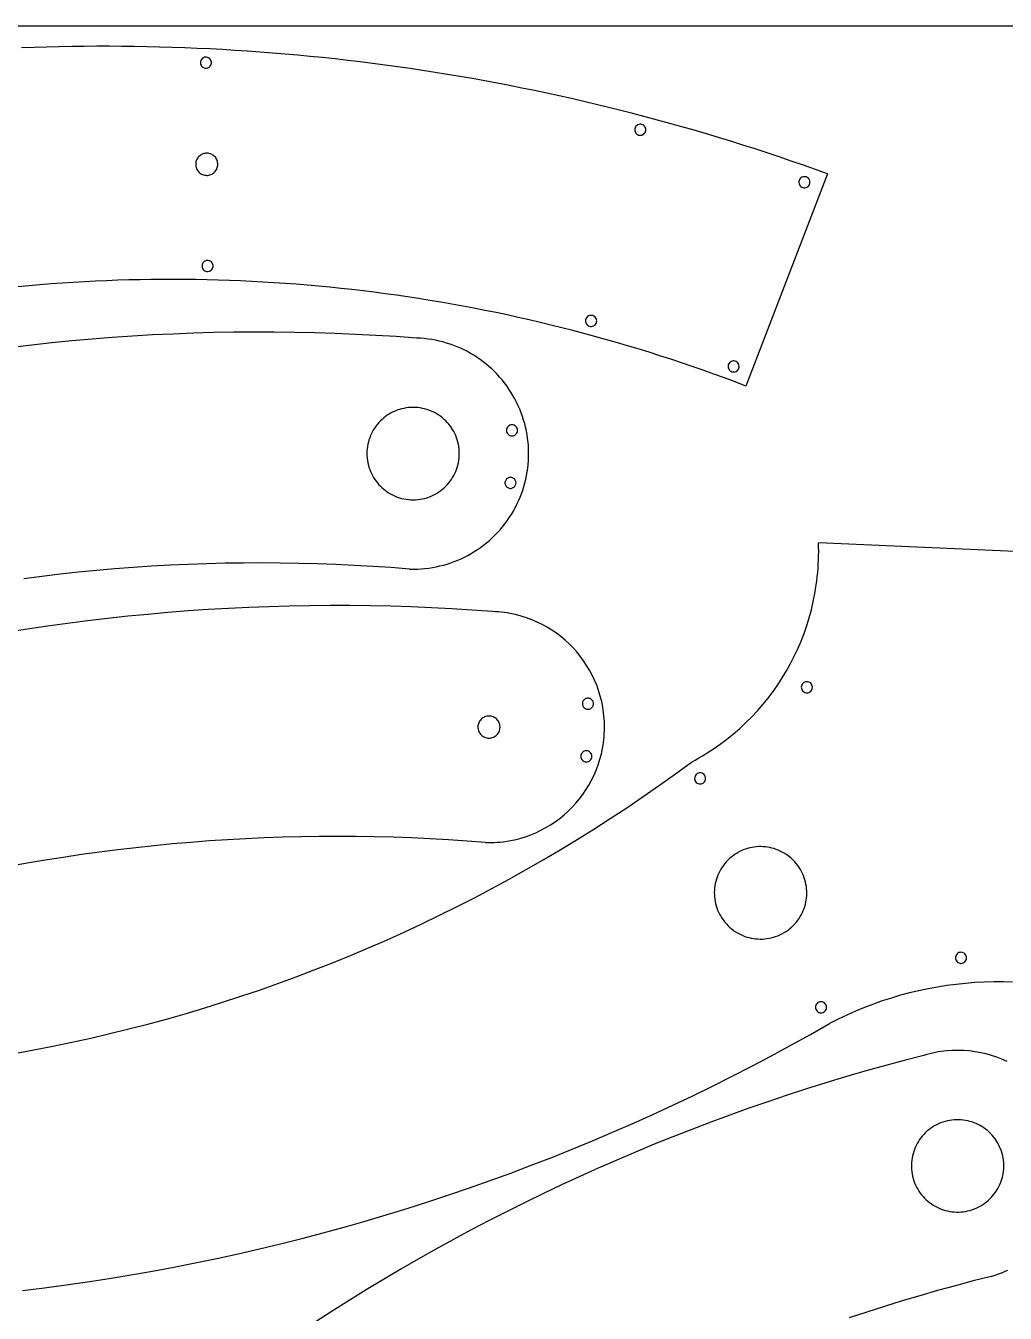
# Model space of a CAD drawing. Extents: x 1 to 9121, y 1 to 4561.
# Drawn here: x 5111 to 7114, y 1928 to 4561 of the extents above; entities that cross this region are included whole.
import ezdxf

# ---------------------------------------------------------------- set-up
doc = ezdxf.new("R2010")
doc.units = 0

msp = doc.modelspace()

# ---------------------------------------------------------------- linework, layer by layer
at = {"layer": 'ShapeString', "color": 7}
for points in [[(0.5001, 4560.5032), (9120.5001, 4560.5032), (9120.5001, 0.5032), (0.5001, 0.5032), (0.5001, 4560.5032)], [(6749.9774, 4257.673), (6725.394225, 4266.530744), (6700.772678, 4275.235058), (6676.113445, 4283.785962), (6651.417216, 4292.18348), (6626.684677, 4300.427635), (6601.916519, 4308.518448), (6577.113428, 4316.455943), (6552.276092, 4324.240142), (6527.405201, 4331.871067), (6502.501441, 4339.348741), (6477.565502, 4346.673187), (6452.598071, 4353.844427), (6427.599836, 4360.862484), (6402.571486, 4367.72738), (6377.513709, 4374.439138), (6352.427193, 4380.99778), (6327.312625, 4387.403329), (6302.170695, 4393.655807), (6277.00209, 4399.755237), (6251.807499, 4405.701642), (6226.587609, 4411.495043), (6201.343108, 4417.135465), (6176.074686, 4422.622928), (6150.783029, 4427.957456), (6125.468827, 4433.139071), (6100.132767, 4438.167796), (6074.775537, 4443.043653), (6049.397826, 4447.766665), (6024.000322, 4452.336855), (5998.583712, 4456.754244), (5973.148685, 4461.018856), (5947.69593, 4465.130713), (5922.226133, 4469.089837), (5896.739984, 4472.896251), (5871.238171, 4476.549978), (5845.721381, 4480.05104), (5820.190303, 4483.39946), (5794.645625, 4486.59526), (5769.088035, 4489.638463), (5743.518222, 4492.529092), (5717.936872, 4495.267168), (5692.344675, 4497.852714), (5666.742319, 4500.285754), (5641.130492, 4502.566309), (5615.509881, 4504.694402), (5589.881176, 4506.670055), (5564.245064, 4508.493292), (5538.602233, 4510.164134), (5512.953371, 4511.682605), (5487.299168, 4513.048726), (5461.64031, 4514.262521), (5435.977485, 4515.324012), (5410.311383, 4516.233221), (5384.642691, 4516.99017), (5358.972098, 4517.594884), (5333.300291, 4518.047383), (5307.627958, 4518.347691), (5281.955789, 4518.49583), (5256.28447, 4518.491823), (5230.61469, 4518.335692), (5204.947137, 4518.027459), (5179.2825, 4517.567148), (5153.621466, 4516.954781), (5127.964724, 4516.19038), (5102.312961, 4515.273968)], [(5484.56104, 4475.0313), (5486.481151, 4476.287352), (5488.064602, 4477.852592), (5489.291947, 4479.665727), (5490.143742, 4481.665467), (5490.600541, 4483.790519), (5490.6429, 4485.979592), (5490.251374, 4488.171395), (5489.406519, 4490.304635), (5488.153258, 4492.22657), (5486.590321, 4493.812293), (5484.77897, 4495.042271), (5482.78047, 4495.89697), (5480.656084, 4496.356856), (5478.467075, 4496.402396), (5476.274706, 4496.014055), (5474.14024, 4495.1723), (5472.220129, 4493.916248), (5470.636678, 4492.351008), (5469.409333, 4490.537873), (5468.557538, 4488.538133), (5468.100739, 4486.413081), (5468.05838, 4484.224008), (5468.449906, 4482.032205), (5469.294761, 4479.898965), (5470.548022, 4477.97703), (5472.110959, 4476.391307), (5473.92231, 4475.161329), (5475.92081, 4474.30663), (5478.045196, 4473.846744), (5480.234205, 4473.801204), (5482.426574, 4474.189545), (5484.56104, 4475.0313), (5484.56104, 4475.0313)], [(6372.50104, 4337.8232), (6374.424219, 4339.07808), (6376.010476, 4340.642982), (6377.240282, 4342.45648), (6378.094107, 4344.45715), (6378.552423, 4346.583565), (6378.5957, 4348.774301), (6378.204409, 4350.967933), (6377.359021, 4353.103035), (6376.104554, 4355.026484), (6374.539993, 4356.613077), (6372.726759, 4357.843273), (6370.726273, 4358.697528), (6368.599956, 4359.156301), (6366.40923, 4359.200049), (6364.215514, 4358.809229), (6362.08023, 4357.9643), (6360.157051, 4356.70942), (6358.570794, 4355.144518), (6357.340988, 4353.33102), (6356.487163, 4351.33035), (6356.028847, 4349.203935), (6355.98557, 4347.013199), (6356.376861, 4344.819567), (6357.222249, 4342.684465), (6358.476716, 4340.761016), (6360.041277, 4339.174423), (6361.854511, 4337.944227), (6363.854997, 4337.089972), (6365.981314, 4336.631199), (6368.17204, 4336.587451), (6370.365756, 4336.978271), (6372.50104, 4337.8232), (6372.50104, 4337.8232)], [(5491.39184, 4257.0931), (5493.392506, 4258.264718), (5495.229745, 4259.606083), (5496.898704, 4261.101884), (5498.394529, 4262.736811), (5499.712366, 4264.495554), (5500.847364, 4266.362803), (5501.794668, 4268.323246), (5502.549425, 4270.361575), (5503.106782, 4272.462478), (5503.461885, 4274.610646), (5503.609883, 4276.790768), (5503.54592, 4278.987535), (5503.265144, 4281.185634), (5502.762701, 4283.369758), (5502.033739, 4285.524595), (5501.073404, 4287.634834), (5499.905634, 4289.637749), (5498.567804, 4291.477564), (5497.075215, 4293.149395), (5495.443166, 4294.648361), (5493.68696, 4295.969577), (5491.821898, 4297.108163), (5489.863279, 4298.059234), (5487.826405, 4298.817908), (5485.726577, 4299.379304), (5483.579096, 4299.738537), (5481.399263, 4299.890725), (5479.202377, 4299.830986), (5477.003742, 4299.554436), (5474.818656, 4299.056194), (5472.662422, 4298.331376), (5470.55034, 4297.3751), (5468.549674, 4296.203482), (5466.712435, 4294.862117), (5465.043476, 4293.366316), (5463.547651, 4291.731389), (5462.229814, 4289.972646), (5461.094816, 4288.105397), (5460.147512, 4286.144954), (5459.392755, 4284.106625), (5458.835398, 4282.005722), (5458.480295, 4279.857554), (5458.332297, 4277.677432), (5458.39626, 4275.480665), (5458.677036, 4273.282566), (5459.179479, 4271.098442), (5459.908441, 4268.943605), (5460.868776, 4266.833366), (5462.036546, 4264.830451), (5463.374376, 4262.990636), (5464.866965, 4261.318805), (5466.499014, 4259.819839), (5468.25522, 4258.498623), (5470.120282, 4257.360037), (5472.078901, 4256.408966), (5474.115775, 4255.650292), (5476.215603, 4255.088896), (5478.363084, 4254.729663), (5480.542917, 4254.577475), (5482.739803, 4254.637214), (5484.938438, 4254.913764), (5487.123524, 4255.412006), (5489.279758, 4256.136824), (5491.39184, 4257.0931), (5491.39184, 4257.0931)], [(6749.97372, 4257.6767), (6583.2453, 3823.9317)], [(6708.22273, 4230.5421), (6710.141045, 4231.798841), (6711.722851, 4233.364281), (6712.948755, 4235.177206), (6713.799361, 4237.176403), (6714.255273, 4239.30066), (6714.297095, 4241.488761), (6713.905433, 4243.679495), (6713.06089, 4245.811648), (6711.808336, 4247.732699), (6710.24635, 4249.317917), (6708.436103, 4250.547772), (6706.438765, 4251.402736), (6704.315508, 4251.863279), (6702.127503, 4251.909874), (6699.93592, 4251.52299), (6697.80193, 4250.6831), (6695.883615, 4249.426359), (6694.301809, 4247.860919), (6693.075905, 4246.047994), (6692.225299, 4244.048797), (6691.769387, 4241.92454), (6691.727565, 4239.736439), (6692.119227, 4237.545705), (6692.96377, 4235.413552), (6694.216324, 4233.492501), (6695.77831, 4231.907283), (6697.588557, 4230.677428), (6699.585895, 4229.822464), (6701.709152, 4229.361921), (6703.897157, 4229.315326), (6706.08874, 4229.70221), (6708.22273, 4230.5421), (6708.22273, 4230.5421)], [(5487.80204, 4059.2959), (5489.720355, 4060.552641), (5491.302161, 4062.118081), (5492.528065, 4063.931006), (5493.378671, 4065.930203), (5493.834583, 4068.05446), (5493.876405, 4070.242561), (5493.484743, 4072.433295), (5492.6402, 4074.565448), (5491.387646, 4076.486499), (5489.82566, 4078.071717), (5488.015413, 4079.301572), (5486.018075, 4080.156536), (5483.894818, 4080.617079), (5481.706813, 4080.663674), (5479.51523, 4080.27679), (5477.38124, 4079.4369), (5475.462925, 4078.180159), (5473.881119, 4076.614719), (5472.655215, 4074.801794), (5471.804609, 4072.802597), (5471.348697, 4070.67834), (5471.306875, 4068.490239), (5471.698537, 4066.299505), (5472.54308, 4064.167352), (5473.795634, 4062.246301), (5475.35762, 4060.661083), (5477.167867, 4059.431228), (5479.165205, 4058.576264), (5481.288462, 4058.115721), (5483.476467, 4058.069126), (5485.66805, 4058.45601), (5487.80204, 4059.2959), (5487.80204, 4059.2959)], [(6583.2453, 3823.9317), (6561.410674, 3832.235715), (6539.535758, 3840.377267), (6517.621397, 3848.356426), (6495.668439, 3856.173263), (6473.67773, 3863.827845), (6451.650116, 3871.320245), (6429.586444, 3878.65053), (6407.487561, 3885.818772), (6385.354313, 3892.82504), (6363.187546, 3899.669404), (6340.988107, 3906.351933), (6318.756843, 3912.872699), (6296.4946, 3919.231769), (6274.202224, 3925.429215), (6251.880563, 3931.465105), (6229.530462, 3937.339511), (6207.152768, 3943.052501), (6184.748328, 3948.604146), (6162.317988, 3953.994515), (6139.862595, 3959.223679), (6117.382994, 3964.291707), (6094.880034, 3969.198668), (6072.35456, 3973.944633), (6049.807418, 3978.529672), (6027.239456, 3982.953854), (6004.651519, 3987.21725), (5982.044455, 3991.319928), (5959.41911, 3995.26196), (5936.77633, 3999.043414), (5914.116961, 4002.664361), (5891.441851, 4006.12487), (5868.751846, 4009.425011), (5846.047792, 4012.564855), (5823.330536, 4015.544471), (5800.600925, 4018.363928), (5777.859804, 4021.023297), (5755.108021, 4023.522647), (5732.346422, 4025.862049), (5709.575853, 4028.041571), (5686.797161, 4030.061285), (5664.011192, 4031.921259), (5641.218794, 4033.621564), (5618.420812, 4035.16227), (5595.618093, 4036.543445), (5572.811484, 4037.765161), (5550.001831, 4038.827487), (5527.18998, 4039.730493), (5504.376779, 4040.474248), (5481.563073, 4041.058823), (5458.749709, 4041.484287), (5435.937534, 4041.75071), (5413.127394, 4041.858162), (5390.320135, 4041.806713), (5367.516605, 4041.596432), (5344.71765, 4041.227391), (5321.924115, 4040.699657), (5299.136849, 4040.013301), (5276.356696, 4039.168394), (5253.584505, 4038.165004), (5230.821121, 4037.003202), (5208.06739, 4035.683058), (5185.32416, 4034.20464), (5162.592277, 4032.56802), (5139.872587, 4030.773267), (5117.165936, 4028.820451), (5094.473173, 4026.709641)], [(6272.09023, 3946.9253), (6274.013409, 3948.18018), (6275.599666, 3949.745082), (6276.829472, 3951.55858), (6277.683297, 3953.55925), (6278.141613, 3955.685665), (6278.18489, 3957.876401), (6277.793599, 3960.070033), (6276.948211, 3962.205135), (6275.693744, 3964.128584), (6274.129183, 3965.715177), (6272.315949, 3966.945373), (6270.315463, 3967.799628), (6268.189146, 3968.258401), (6265.99842, 3968.302149), (6263.804704, 3967.911329), (6261.66942, 3967.0664), (6259.746241, 3965.81152), (6258.159984, 3964.246618), (6256.930178, 3962.43312), (6256.076353, 3960.43245), (6255.618037, 3958.306035), (6255.57476, 3956.115299), (6255.966051, 3953.921667), (6256.811439, 3951.786565), (6258.065906, 3949.863116), (6259.630467, 3948.276523), (6261.443701, 3947.046327), (6263.444187, 3946.192072), (6265.570504, 3945.733299), (6267.76123, 3945.689551), (6269.954946, 3946.080371), (6272.09023, 3946.9253), (6272.09023, 3946.9253)], [(5909.9775, 3921.823), (5868.37381, 3924.819471), (5826.775305, 3927.396396), (5785.184973, 3929.554513), (5743.605802, 3931.29456), (5702.040781, 3932.617272), (5660.492899, 3933.523386), (5618.965144, 3934.013641), (5577.460504, 3934.088772), (5535.981967, 3933.749516), (5494.532523, 3932.996612), (5453.115159, 3931.830794), (5411.732865, 3930.252801), (5370.388627, 3928.26337), (5329.085436, 3925.863237), (5287.826279, 3923.053139), (5246.614145, 3919.833813), (5205.452022, 3916.205996), (5164.342898, 3912.170426), (5123.289763, 3907.727839), (5082.295604, 3902.878971)], [(5895.7971, 3449.5949), (5903.689696, 3449.489342), (5911.547195, 3449.645658), (5919.364127, 3450.060907), (5927.135023, 3450.732145), (5934.854413, 3451.65643), (5942.516828, 3452.83082), (5950.116799, 3454.252371), (5957.648854, 3455.918142), (5965.107526, 3457.825189), (5972.487344, 3459.97057), (5979.782839, 3462.351343), (5986.988541, 3464.964564), (5994.098981, 3467.807291), (6001.108689, 3470.876583), (6008.012196, 3474.169495), (6014.804031, 3477.683085), (6021.478726, 3481.414411), (6028.030811, 3485.360531), (6034.454816, 3489.518501), (6040.745271, 3493.885379), (6046.896708, 3498.458222), (6052.903656, 3503.234089), (6058.760646, 3508.210035), (6064.462209, 3513.383119), (6070.002874, 3518.750398), (6075.377173, 3524.308929), (6080.579635, 3530.05577), (6085.604791, 3535.987979), (6090.447172, 3542.102612), (6095.101307, 3548.396727), (6099.561728, 3554.867381), (6103.822965, 3561.511632), (6107.860679, 3568.294041), (6111.654054, 3575.176993), (6115.202905, 3582.154279), (6118.507043, 3589.219692), (6121.566284, 3596.367023), (6124.380441, 3603.590063), (6126.949326, 3610.882606), (6129.272754, 3618.238443), (6131.350539, 3625.651366), (6133.182493, 3633.115166), (6134.768432, 3640.623637), (6136.108167, 3648.170569), (6137.201512, 3655.749754), (6138.048282, 3663.354985), (6138.64829, 3670.980053), (6139.001349, 3678.61875), (6139.107273, 3686.264868), (6138.965876, 3693.9122), (6138.576971, 3701.554536), (6137.940371, 3709.18567), (6137.055891, 3716.799392), (6135.923344, 3724.389495), (6134.542543, 3731.94977), (6132.913302, 3739.47401), (6131.035435, 3746.956007), (6128.908754, 3754.389551), (6126.533075, 3761.768436), (6123.90821, 3769.086453), (6121.033973, 3776.337394), (6117.910177, 3783.515052), (6114.536637, 3790.613217), (6110.913165, 3797.625681), (6107.058283, 3804.513649), (6102.99416, 3811.240284), (6098.726078, 3817.802322), (6094.259321, 3824.196496), (6089.599171, 3830.419542), (6084.750912, 3836.468193), (6079.719828, 3842.339185), (6074.5112, 3848.029251), (6069.130313, 3853.535127), (6063.582449, 3858.853546), (6057.872892, 3863.981244), (6052.006925, 3868.914954), (6045.989831, 3873.651412), (6039.826893, 3878.187352), (6033.523394, 3882.519508), (6027.084618, 3886.644615), (6020.515847, 3890.559407), (6013.822365, 3894.260619), (6007.009455, 3897.744986), (6000.0824, 3901.009241), (5993.046483, 3904.05012), (5985.906987, 3906.864356), (5978.669196, 3909.448685), (5971.338393, 3911.799841), (5963.91986, 3913.914559), (5956.418882, 3915.789572), (5948.84074, 3917.421616), (5941.190719, 3918.807424), (5933.474101, 3919.943733), (5925.69617, 3920.827275), (5917.862209, 3921.454786), (5909.9775, 3921.822999)], [(6563.34806, 3853.8528), (6565.267221, 3855.109213), (6566.849802, 3856.674555), (6568.076386, 3858.487576), (6568.927554, 3860.487025), (6569.383886, 3862.611654), (6569.425965, 3864.800211), (6569.03437, 3866.991446), (6568.189685, 3869.124111), (6566.936802, 3871.045578), (6565.374372, 3872.631034), (6563.563609, 3873.860949), (6561.565727, 3874.715791), (6559.441941, 3875.176028), (6557.253465, 3875.222129), (6555.061513, 3874.834564), (6552.9273, 3873.9938), (6551.008139, 3872.737387), (6549.425558, 3871.172045), (6548.198974, 3869.359024), (6547.347806, 3867.359575), (6546.891474, 3865.234946), (6546.849395, 3863.046389), (6547.24099, 3860.855154), (6548.085675, 3858.722489), (6549.338558, 3856.801022), (6550.900988, 3855.215566), (6552.711751, 3853.985651), (6554.709633, 3853.130809), (6556.833419, 3852.670572), (6559.021895, 3852.624471), (6561.213847, 3853.012036), (6563.34806, 3853.8528), (6563.34806, 3853.8528)], [(5997.3755, 3685.7089), (5997.251586, 3690.570526), (5996.885816, 3695.3683), (5996.284122, 3700.096287), (5995.452442, 3704.748553), (5994.39671, 3709.319164), (5993.122861, 3713.802187), (5991.63683, 3718.191687), (5989.944553, 3722.481731), (5988.051964, 3726.666384), (5985.964999, 3730.739713), (5983.689593, 3734.695784), (5981.231681, 3738.528663), (5978.597198, 3742.232416), (5975.792079, 3745.801109), (5972.82226, 3749.228808), (5969.693675, 3752.509579), (5966.41226, 3755.637489), (5962.98395, 3758.606602), (5959.41468, 3761.410987), (5955.710386, 3764.044708), (5951.877001, 3766.501831), (5947.920462, 3768.776423), (5943.846703, 3770.86255), (5939.661661, 3772.754278), (5935.371269, 3774.445672), (5930.981463, 3775.9308), (5926.498178, 3777.203727), (5921.92735, 3778.258519), (5917.274913, 3779.089242), (5912.546802, 3779.689962), (5907.748954, 3780.054746), (5902.887302, 3780.177659), (5898.02565, 3780.054746), (5893.227802, 3779.689962), (5888.499691, 3779.089242), (5883.847254, 3778.258519), (5879.276426, 3777.203727), (5874.793141, 3775.9308), (5870.403335, 3774.445672), (5866.112943, 3772.754278), (5861.927901, 3770.86255), (5857.854142, 3768.776423), (5853.897603, 3766.501831), (5850.064218, 3764.044708), (5846.359924, 3761.410987), (5842.790654, 3758.606602), (5839.362344, 3755.637489), (5836.080929, 3752.509579), (5832.952344, 3749.228808), (5829.982525, 3745.801109), (5827.177406, 3742.232416), (5824.542923, 3738.528663), (5822.085011, 3734.695784), (5819.809605, 3730.739713), (5817.72264, 3726.666384), (5815.830051, 3722.481731), (5814.137774, 3718.191687), (5812.651743, 3713.802187), (5811.377894, 3709.319164), (5810.322162, 3704.748553), (5809.490482, 3700.096287), (5808.888788, 3695.3683), (5808.523018, 3690.570526), (5808.399104, 3685.7089), (5808.523018, 3680.847274), (5808.888788, 3676.0495), (5809.490482, 3671.321513), (5810.322162, 3666.669247), (5811.377894, 3662.098636), (5812.651743, 3657.615613), (5814.137774, 3653.226113), (5815.830051, 3648.936069), (5817.72264, 3644.751416), (5819.809605, 3640.678087), (5822.085011, 3636.722016), (5824.542923, 3632.889137), (5827.177406, 3629.185384), (5829.982525, 3625.616691), (5832.952344, 3622.188992), (5836.080929, 3618.908221), (5839.362344, 3615.780311), (5842.790654, 3612.811198), (5846.359924, 3610.006813), (5850.064218, 3607.373092), (5853.897603, 3604.915969), (5857.854142, 3602.641377), (5861.927901, 3600.55525), (5866.112943, 3598.663522), (5870.403335, 3596.972128), (5874.793141, 3595.487), (5879.276426, 3594.214073), (5883.847254, 3593.159281), (5888.499691, 3592.328558), (5893.227802, 3591.727838), (5898.02565, 3591.363054), (5902.887302, 3591.240141), (5907.748954, 3591.363054), (5912.546802, 3591.727838), (5917.274913, 3592.328558), (5921.92735, 3593.159281), (5926.498178, 3594.214073), (5930.981463, 3595.487), (5935.371269, 3596.972128), (5939.661661, 3598.663522), (5943.846703, 3600.55525), (5947.920462, 3602.641377), (5951.877001, 3604.915969), (5955.710386, 3607.373092), (5959.41468, 3610.006813), (5962.98395, 3612.811198), (5966.41226, 3615.780311), (5969.693675, 3618.908221), (5972.82226, 3622.188992), (5975.792079, 3625.616691), (5978.597198, 3629.185384), (5981.231681, 3632.889137), (5983.689593, 3636.722016), (5985.964999, 3640.678087), (5988.051964, 3644.751416), (5989.944553, 3648.936069), (5991.63683, 3653.226113), (5993.122861, 3657.615613), (5994.39671, 3662.098636), (5995.452442, 3666.669247), (5996.284122, 3671.321513), (5996.885816, 3676.0495), (5997.251586, 3680.847274), (5997.3755, 3685.7089), (5997.3755, 3685.7089)], [(6116.5163, 3733.4538), (6116.281173, 3735.734673), (6115.617398, 3737.8585), (6114.570414, 3739.779952), (6113.185661, 3741.453699), (6111.508579, 3742.83441), (6109.584606, 3743.876755), (6107.459183, 3744.535404), (6105.17775, 3744.765027), (6102.896317, 3744.535404), (6100.770894, 3743.876755), (6098.846921, 3742.83441), (6097.169839, 3741.453699), (6095.785086, 3739.779952), (6094.738102, 3737.8585), (6094.074327, 3735.734673), (6093.8392, 3733.4538), (6094.074327, 3731.172927), (6094.738102, 3729.0491), (6095.785086, 3727.127648), (6097.169839, 3725.453901), (6098.846921, 3724.07319), (6100.770894, 3723.030845), (6102.896317, 3722.372196), (6105.17775, 3722.142573), (6107.459183, 3722.372196), (6109.584606, 3723.030845), (6111.508579, 3724.07319), (6113.185661, 3725.453901), (6114.570414, 3727.127648), (6115.617398, 3729.0491), (6116.281173, 3731.172927), (6116.5163, 3733.4538), (6116.5163, 3733.4538)], [(6113.287, 3625.912), (6113.187287, 3627.413906), (6112.894509, 3628.870441), (6112.418205, 3630.26508), (6111.767916, 3631.5813), (6110.95318, 3632.802577), (6109.983539, 3633.912388), (6108.868533, 3634.894209), (6107.6177, 3635.731516), (6106.267155, 3636.396115), (6104.85937, 3636.870829), (6103.413425, 3637.155657), (6101.9484, 3637.2506), (6100.483375, 3637.155657), (6099.03743, 3636.870829), (6097.629645, 3636.396115), (6096.2791, 3635.731516), (6095.028267, 3634.894209), (6093.913261, 3633.912388), (6092.94362, 3632.802577), (6092.128884, 3631.5813), (6091.478595, 3630.26508), (6091.002291, 3628.870441), (6090.709513, 3627.413906), (6090.6098, 3625.912), (6090.709513, 3624.410094), (6091.002291, 3622.953559), (6091.478595, 3621.55892), (6092.128884, 3620.2427), (6092.94362, 3619.021423), (6093.913261, 3617.911612), (6095.028267, 3616.929791), (6096.2791, 3616.092484), (6097.629645, 3615.427885), (6099.03743, 3614.953171), (6100.483375, 3614.668343), (6101.9484, 3614.5734), (6103.413425, 3614.668343), (6104.85937, 3614.953171), (6106.267155, 3615.427885), (6107.6177, 3616.092484), (6108.868533, 3616.929791), (6109.983539, 3617.911612), (6110.95318, 3619.021423), (6111.767916, 3620.2427), (6112.418205, 3621.55892), (6112.894509, 3622.953559), (6113.187287, 3624.410094), (6113.287, 3625.912), (6113.287, 3625.912)], [(6472.03107, 3055.0252), (6479.731425, 3059.179492), (6487.336455, 3063.459199), (6494.84518, 3067.862626), (6502.256617, 3072.388079), (6509.569784, 3077.033865), (6516.783699, 3081.798288), (6523.89738, 3086.679655), (6530.909846, 3091.676271), (6537.820114, 3096.786443), (6544.627202, 3102.008476), (6551.330128, 3107.340675), (6557.927911, 3112.781348), (6570.804118, 3123.981334), (6583.247967, 3135.59488), (6595.251602, 3147.608434), (6606.807167, 3160.008441), (6617.906806, 3172.781347), (6628.542664, 3185.9136), (6638.706885, 3199.391646), (6648.391614, 3213.201931), (6657.588993, 3227.330901), (6666.291168, 3241.765003), (6674.490284, 3256.490684), (6682.178483, 3271.49439), (6689.34791, 3286.762567), (6695.99071, 3302.281662), (6702.099027, 3318.038121), (6707.665005, 3334.018391), (6712.680788, 3350.208919), (6717.138521, 3366.596149), (6721.030347, 3383.16653), (6724.348411, 3399.906508), (6725.789828, 3408.33586), (6727.084858, 3416.802528), (6728.232519, 3425.304819), (6729.23183, 3433.841038), (6730.081809, 3442.409491), (6730.781474, 3451.008483), (6731.329842, 3459.636322), (6731.725932, 3468.291311), (6731.968762, 3476.971758), (6732.057349, 3485.675968), (6731.990713, 3494.402247), (6731.76787, 3503.1489)], [(7505.2788, 3469.3177), (6731.77109, 3503.1502)], [(5895.7971, 3449.5949), (5858.003524, 3452.531154), (5820.21348, 3455.075981), (5782.429826, 3457.230094), (5744.655418, 3458.994205), (5706.893111, 3460.369026), (5669.145763, 3461.355268), (5631.416228, 3461.953644), (5593.707364, 3462.164865), (5556.022026, 3461.989644), (5518.363071, 3461.428693), (5480.733355, 3460.482724), (5443.135733, 3459.152448), (5405.573063, 3457.438578), (5368.048201, 3455.341826), (5330.564002, 3452.862904), (5293.123322, 3450.002523), (5255.729019, 3446.761396), (5218.383948, 3443.140235), (5181.090965, 3439.139751), (5143.852927, 3434.760658), (5106.672689, 3430.003666)], [(6065.04799, 3362.6846), (6023.4443, 3365.68107), (5981.845795, 3368.257996), (5940.255463, 3370.416113), (5898.676293, 3372.156159), (5857.111272, 3373.478871), (5815.56339, 3374.384986), (5774.035635, 3374.87524), (5732.530995, 3374.950371), (5691.052459, 3374.611116), (5649.603015, 3373.858211), (5608.185651, 3372.692393), (5566.803357, 3371.1144), (5525.45912, 3369.124969), (5484.155928, 3366.724835), (5442.896772, 3363.914737), (5401.684637, 3360.695412), (5360.522515, 3357.067595), (5319.413391, 3353.032025), (5278.360256, 3348.589437), (5237.366097, 3343.74057), (5196.433904, 3338.486159), (5155.566663, 3332.826943), (5114.767365, 3326.763657), (5074.038996, 3320.297039)], [(6050.86759, 2890.4565), (6056.964115, 2890.350615), (6063.027213, 2890.398869), (6069.054974, 2890.599463), (6075.045486, 2890.950599), (6080.99684, 2891.450476), (6086.907126, 2892.097297), (6098.596854, 2893.824576), (6110.099388, 2896.118044), (6121.399447, 2898.963312), (6132.48175, 2902.34599), (6143.331017, 2906.251687), (6153.931965, 2910.666014), (6164.269315, 2915.574581), (6174.327785, 2920.962997), (6184.092095, 2926.816874), (6193.546963, 2933.12182), (6202.677108, 2939.863445), (6211.46725, 2947.027361), (6219.902107, 2954.599176), (6227.966398, 2962.564501), (6235.644843, 2970.908946), (6242.922161, 2979.61812), (6249.78307, 2988.677635), (6256.212289, 2998.073099), (6262.194538, 3007.790123), (6267.714536, 3017.814316), (6272.757001, 3028.13129), (6277.306653, 3038.726653), (6281.34821, 3049.586016), (6284.866392, 3060.694989), (6287.845918, 3072.039181), (6290.271507, 3083.604204), (6291.271799, 3089.465029), (6292.127877, 3095.375666), (6292.83783, 3101.334315), (6293.399748, 3107.339178), (6293.811721, 3113.388456), (6294.071839, 3119.48035), (6294.177724, 3125.576876), (6294.12947, 3131.639973), (6293.928876, 3137.667734), (6293.577741, 3143.658246), (6293.077863, 3149.6096), (6292.431042, 3155.519886), (6290.703764, 3167.209614), (6288.410295, 3178.712148), (6285.565027, 3190.012207), (6282.18235, 3201.09451), (6278.276653, 3211.943777), (6273.862326, 3222.544725), (6268.953759, 3232.882075), (6263.565342, 3242.940545), (6257.711466, 3252.704855), (6251.40652, 3262.159723), (6244.664894, 3271.289868), (6237.500979, 3280.08001), (6229.929164, 3288.514867), (6221.963839, 3296.579158), (6213.619394, 3304.257603), (6204.91022, 3311.534921), (6195.850705, 3318.39583), (6186.455241, 3324.825049), (6176.738217, 3330.807298), (6166.714024, 3336.327296), (6156.39705, 3341.369761), (6145.801687, 3345.919413), (6134.942324, 3349.96097), (6123.833351, 3353.479152), (6112.489159, 3356.458678), (6100.924136, 3358.884267), (6095.063311, 3359.884559), (6089.152674, 3360.740637), (6083.194025, 3361.45059), (6077.189162, 3362.012508), (6071.139884, 3362.424481), (6065.04799, 3362.684599)], [(6701.54878, 3217.4588), (6699.775475, 3216.004233), (6698.369799, 3214.278626), (6697.344499, 3212.344932), (6696.712323, 3210.266104), (6696.486017, 3208.105095), (6696.678328, 3205.924859), (6697.302002, 3203.788349), (6698.369786, 3201.758518), (6699.820744, 3199.982258), (6701.543488, 3198.573076), (6703.475093, 3197.543846), (6705.552631, 3196.907443), (6707.713175, 3196.676743), (6709.893797, 3196.864619), (6712.031571, 3197.483946), (6714.06357, 3198.5476), (6715.836875, 3200.002167), (6717.242551, 3201.727774), (6718.267851, 3203.661468), (6718.900027, 3205.740296), (6719.126333, 3207.901305), (6718.934022, 3210.081541), (6718.310348, 3212.218051), (6717.242564, 3214.247882), (6715.791606, 3216.024142), (6714.068862, 3217.433324), (6712.137257, 3218.462554), (6710.059719, 3219.098957), (6707.899175, 3219.329657), (6705.718553, 3219.141781), (6703.580779, 3218.522454), (6701.54878, 3217.4588), (6701.54878, 3217.4588)], [(6271.58949, 3174.3124), (6271.489777, 3175.814306), (6271.196999, 3177.270841), (6270.720695, 3178.66548), (6270.070406, 3179.9817), (6269.25567, 3181.202977), (6268.286029, 3182.312788), (6267.171023, 3183.294609), (6265.92019, 3184.131916), (6264.569645, 3184.796515), (6263.16186, 3185.271229), (6261.715915, 3185.556057), (6260.25089, 3185.651), (6258.785865, 3185.556057), (6257.33992, 3185.271229), (6255.932135, 3184.796515), (6254.58159, 3184.131916), (6253.330757, 3183.294609), (6252.215751, 3182.312788), (6251.24611, 3181.202977), (6250.431374, 3179.9817), (6249.781085, 3178.66548), (6249.304781, 3177.270841), (6249.012003, 3175.814306), (6248.91229, 3174.3124), (6249.012003, 3172.810494), (6249.304781, 3171.353959), (6249.781085, 3169.95932), (6250.431374, 3168.6431), (6251.24611, 3167.421823), (6252.215751, 3166.312012), (6253.330757, 3165.330191), (6254.58159, 3164.492884), (6255.932135, 3163.828285), (6257.33992, 3163.353571), (6258.785865, 3163.068743), (6260.25089, 3162.9738), (6261.715915, 3163.068743), (6263.16186, 3163.353571), (6264.569645, 3163.828285), (6265.92019, 3164.492884), (6267.171023, 3165.330191), (6268.286029, 3166.312012), (6269.25567, 3167.421823), (6270.070406, 3168.6431), (6270.720695, 3169.95932), (6271.196999, 3171.353959), (6271.489777, 3172.810494), (6271.58949, 3174.3124), (6271.58949, 3174.3124)], [(6080.63759, 3126.5675), (6080.518027, 3128.884136), (6080.172321, 3131.133692), (6079.611853, 3133.304803), (6078.848004, 3135.3861), (6077.892153, 3137.366217), (6076.75568, 3139.233786), (6075.449967, 3140.977441), (6073.986393, 3142.585813), (6072.376338, 3144.047537), (6070.631183, 3145.351244), (6068.762308, 3146.485567), (6066.781093, 3147.43914), (6064.698918, 3148.200595), (6062.527165, 3148.758565), (6060.277212, 3149.101683), (6057.96044, 3149.218582), (6055.643668, 3149.101683), (6053.393715, 3148.758565), (6051.221962, 3148.200595), (6049.139787, 3147.43914), (6047.158572, 3146.485567), (6045.289697, 3145.351244), (6043.544542, 3144.047537), (6041.934487, 3142.585813), (6040.470913, 3140.977441), (6039.1652, 3139.233786), (6038.028727, 3137.366217), (6037.072876, 3135.3861), (6036.309027, 3133.304803), (6035.748559, 3131.133692), (6035.402853, 3128.884136), (6035.28329, 3126.5675), (6035.402853, 3124.250864), (6035.748559, 3122.001308), (6036.309027, 3119.830197), (6037.072876, 3117.7489), (6038.028727, 3115.768783), (6039.1652, 3113.901214), (6040.470913, 3112.157559), (6041.934487, 3110.549187), (6043.544542, 3109.087463), (6045.289697, 3107.783756), (6047.158572, 3106.649433), (6049.139787, 3105.69586), (6051.221962, 3104.934405), (6053.393715, 3104.376435), (6055.643668, 3104.033317), (6057.96044, 3103.916418), (6060.277212, 3104.033317), (6062.527165, 3104.376435), (6064.698918, 3104.934405), (6066.781093, 3105.69586), (6068.762308, 3106.649433), (6070.631183, 3107.783756), (6072.376338, 3109.087463), (6073.986393, 3110.549187), (6075.449967, 3112.157559), (6076.75568, 3113.901214), (6077.892153, 3115.768783), (6078.848004, 3117.7489), (6079.611853, 3119.830197), (6080.172321, 3122.001308), (6080.518027, 3124.250864), (6080.63759, 3126.5675), (6080.63759, 3126.5675)], [(5088.235575, 2459.32892), (5127.405617, 2466.471255), (5166.479087, 2474.088085), (5205.451626, 2482.178308), (5244.318874, 2490.740825), (5283.076473, 2499.774535), (5321.720061, 2509.278339), (5360.245281, 2519.251135), (5398.647773, 2529.691824), (5436.923177, 2540.599305), (5475.067133, 2551.972479), (5513.075283, 2563.810244), (5550.943267, 2576.111501), (5588.666726, 2588.875149), (5626.241299, 2602.100088), (5663.662629, 2615.785217), (5700.926354, 2629.929438), (5738.028116, 2644.531648), (5774.963556, 2659.590748), (5811.728313, 2675.105638), (5848.318029, 2691.075217), (5884.728344, 2707.498385), (5920.954899, 2724.374042), (5956.993334, 2741.701087), (5992.83929, 2759.47842), (6028.488407, 2777.704942), (6063.936326, 2796.379551), (6099.178687, 2815.501148), (6134.211132, 2835.068631), (6169.0293, 2855.080902), (6203.628832, 2875.536859), (6238.005369, 2896.435403), (6272.154552, 2917.775432), (6306.07202, 2939.555847), (6339.753415, 2961.775548), (6373.194377, 2984.433434), (6406.390546, 3007.528405), (6439.337564, 3031.05936), (6472.03107, 3055.0252)], [(6268.36009, 3066.7706), (6268.124963, 3069.051473), (6267.461188, 3071.1753), (6266.414204, 3073.096752), (6265.029451, 3074.770499), (6263.352369, 3076.15121), (6261.428396, 3077.193555), (6259.302973, 3077.852204), (6257.02154, 3078.081827), (6254.740107, 3077.852204), (6252.614684, 3077.193555), (6250.690711, 3076.15121), (6249.013629, 3074.770499), (6247.628876, 3073.096752), (6246.581892, 3071.1753), (6245.918117, 3069.051473), (6245.68299, 3066.7706), (6245.918117, 3064.489727), (6246.581892, 3062.3659), (6247.628876, 3060.444448), (6249.013629, 3058.770701), (6250.690711, 3057.38999), (6252.614684, 3056.347645), (6254.740107, 3055.688996), (6257.02154, 3055.459373), (6259.302973, 3055.688996), (6261.428396, 3056.347645), (6263.352369, 3057.38999), (6265.029451, 3058.770701), (6266.414204, 3060.444448), (6267.461188, 3062.3659), (6268.124963, 3064.489727), (6268.36009, 3066.7706), (6268.36009, 3066.7706)], [(6483.42152, 3031.0588), (6481.650409, 3029.603652), (6480.246686, 3027.878018), (6479.223049, 3025.944753), (6478.592199, 3023.86671), (6478.366833, 3021.706747), (6478.55965, 3019.527718), (6479.18335, 3017.392478), (6480.250631, 3015.363882), (6481.700648, 3013.588568), (6483.422214, 3012.179858), (6485.352511, 3011.150633), (6487.428719, 3010.513774), (6489.588021, 3010.28216), (6491.767599, 3010.468673), (6493.904635, 3011.086193), (6495.93631, 3012.1476), (6497.707421, 3013.602748), (6499.111144, 3015.328382), (6500.134781, 3017.261647), (6500.765631, 3019.33969), (6500.990997, 3021.499653), (6500.79818, 3023.678682), (6500.17448, 3025.813922), (6499.107199, 3027.842518), (6497.657182, 3029.617832), (6495.935616, 3031.026542), (6494.005319, 3032.055767), (6491.929111, 3032.692626), (6489.769809, 3032.92424), (6487.590231, 3032.737727), (6485.453195, 3032.120207), (6483.42152, 3031.0588), (6483.42152, 3031.0588)], [(6050.86759, 2890.4565), (6013.074013, 2893.392756), (5975.283968, 2895.937586), (5937.500314, 2898.091701), (5899.725904, 2899.855814), (5861.963597, 2901.230637), (5824.216247, 2902.216881), (5786.486711, 2902.815259), (5748.777846, 2903.026483), (5711.092507, 2902.851264), (5673.433551, 2902.290315), (5635.803834, 2901.344348), (5598.206211, 2900.014074), (5560.64354, 2898.300207), (5523.118676, 2896.203456), (5485.634476, 2893.724536), (5448.193796, 2890.864157), (5410.799491, 2887.623032), (5373.454419, 2884.001873), (5336.161435, 2880.001391), (5298.923395, 2875.6223), (5261.743156, 2870.86531), (5224.623574, 2865.731133), (5187.567505, 2860.220483), (5150.577805, 2854.33407), (5113.657331, 2848.072607), (5076.808938, 2841.436806)], [(6561.06882, 2866.4453), (6557.082326, 2863.659194), (6553.28257, 2860.706592), (6549.671224, 2857.595719), (6546.249963, 2854.334801), (6543.020461, 2850.932065), (6539.984391, 2847.395736), (6537.143427, 2843.73404), (6534.499243, 2839.955203), (6532.053514, 2836.067452), (6529.807912, 2832.079011), (6527.764112, 2827.998107), (6525.923787, 2823.832966), (6524.288613, 2819.591814), (6522.860261, 2815.282877), (6521.640407, 2810.91438), (6520.630723, 2806.494549), (6519.832885, 2802.031611), (6519.248565, 2797.533792), (6518.879438, 2793.009317), (6518.727178, 2788.466412), (6518.793458, 2783.913303), (6519.079952, 2779.358216), (6519.588334, 2774.809377), (6520.320278, 2770.275013), (6521.277458, 2765.763348), (6522.461548, 2761.282609), (6523.874221, 2756.841021), (6525.517152, 2752.446812), (6527.392014, 2748.108205), (6529.500481, 2743.833429), (6531.844227, 2739.630708), (6534.424926, 2735.508268), (6537.210658, 2731.521513), (6540.162905, 2727.72148), (6543.273439, 2724.109843), (6546.534036, 2720.688276), (6549.936469, 2717.458454), (6553.472514, 2714.422053), (6557.133943, 2711.580746), (6560.912532, 2708.936208), (6564.800054, 2706.490114), (6568.788284, 2704.244138), (6572.868997, 2702.199956), (6577.033965, 2700.359241), (6581.274964, 2698.723669), (6585.583768, 2697.294913), (6589.95215, 2696.074649), (6594.371886, 2695.064551), (6598.834749, 2694.266295), (6603.332514, 2693.681553), (6607.856954, 2693.312002), (6612.399845, 2693.159316), (6616.95296, 2693.225169), (6621.508074, 2693.511236), (6626.05696, 2694.019192), (6630.591393, 2694.750711), (6635.103148, 2695.707468), (6639.583998, 2696.891138), (6644.025718, 2698.303395), (6648.420081, 2699.945914), (6652.758863, 2701.820369), (6657.033837, 2703.928435), (6661.236778, 2706.271787), (6665.35946, 2708.8521), (6669.345954, 2711.638206), (6673.14571, 2714.590808), (6676.757056, 2717.701681), (6680.178317, 2720.962599), (6683.407819, 2724.365335), (6686.443889, 2727.901664), (6689.284853, 2731.56336), (6691.929037, 2735.342197), (6694.374766, 2739.229948), (6696.620368, 2743.218389), (6698.664168, 2747.299293), (6700.504493, 2751.464434), (6702.139667, 2755.705586), (6703.568019, 2760.014523), (6704.787873, 2764.38302), (6705.797557, 2768.802851), (6706.595395, 2773.265789), (6707.179715, 2777.763608), (6707.548842, 2782.288083), (6707.701102, 2786.830988), (6707.634822, 2791.384097), (6707.348328, 2795.939184), (6706.839946, 2800.488023), (6706.108002, 2805.022387), (6705.150822, 2809.534052), (6703.966732, 2814.014791), (6702.554059, 2818.456379), (6700.911128, 2822.850588), (6699.036266, 2827.189195), (6696.927799, 2831.463971), (6694.584053, 2835.666692), (6692.003354, 2839.789132), (6689.217622, 2843.775887), (6686.265375, 2847.57592), (6683.154841, 2851.187557), (6679.894244, 2854.609124), (6676.491811, 2857.838946), (6672.955766, 2860.875347), (6669.294337, 2863.716654), (6665.515748, 2866.361192), (6661.628226, 2868.807286), (6657.639996, 2871.053262), (6653.559283, 2873.097444), (6649.394315, 2874.938159), (6645.153316, 2876.573731), (6640.844512, 2878.002487), (6636.47613, 2879.222751), (6632.056394, 2880.232849), (6627.593531, 2881.031105), (6623.095766, 2881.615847), (6618.571326, 2881.985398), (6614.028435, 2882.138084), (6609.47532, 2882.072231), (6604.920206, 2881.786164), (6600.37132, 2881.278208), (6595.836887, 2880.546689), (6591.325132, 2879.589932), (6586.844282, 2878.406262), (6582.402562, 2876.994005), (6578.008199, 2875.351486), (6573.669417, 2873.477031), (6569.394443, 2871.368965), (6565.191502, 2869.025613), (6561.06882, 2866.4453), (6561.06882, 2866.4453)], [(7016.8478, 2664.3078), (7015.07358, 2662.853471), (7013.66709, 2661.127871), (7012.641096, 2659.193995), (7012.008367, 2657.114836), (7011.781667, 2654.953388), (7011.973765, 2652.772646), (7012.597426, 2650.635602), (7013.665418, 2648.605251), (7015.116766, 2646.828591), (7016.840001, 2645.419204), (7018.772151, 2644.389964), (7020.850244, 2643.753743), (7023.011308, 2643.523414), (7025.19237, 2643.711848), (7027.330458, 2644.33192), (7029.3626, 2645.3965), (7031.13682, 2646.850829), (7032.54331, 2648.576429), (7033.569304, 2650.510305), (7034.202033, 2652.589464), (7034.428733, 2654.750912), (7034.236635, 2656.931654), (7033.612974, 2659.068698), (7032.544982, 2661.099049), (7031.093634, 2662.875709), (7029.370399, 2664.285096), (7027.438249, 2665.314336), (7025.360156, 2665.950557), (7023.199092, 2666.180886), (7021.01803, 2665.992452), (7018.879942, 2665.37238), (7016.8478, 2664.3078), (7016.8478, 2664.3078)], [(7128.566051, 2604.936227), (7109.262899, 2605.469893), (7089.961684, 2605.497897), (7070.672516, 2605.020886), (7051.405505, 2604.039508), (7032.170764, 2602.554411), (7012.978402, 2600.566242), (6993.838532, 2598.07565), (6974.761263, 2595.083281), (6955.756706, 2591.589784), (6936.834974, 2587.595807), (6918.006176, 2583.101997), (6899.280424, 2578.109002), (6880.667828, 2572.617469), (6862.1785, 2566.628046), (6843.82255, 2560.141382), (6825.610089, 2553.158123), (6807.551229, 2545.678918), (6789.65608, 2537.704414), (6771.934754, 2529.235259), (6754.39736, 2520.2721)], [(6730.49196, 2563.1497), (6728.720071, 2561.694759), (6727.315657, 2559.969134), (6726.291434, 2558.035717), (6725.660117, 2555.957397), (6725.434422, 2553.797064), (6725.627064, 2551.617608), (6726.250761, 2549.481921), (6727.318226, 2547.452891), (6728.768583, 2545.677248), (6730.490572, 2544.268379), (6732.421336, 2543.239162), (6734.498018, 2542.602476), (6736.65776, 2542.371198), (6738.837706, 2542.558208), (6740.974998, 2543.176382), (6743.00678, 2544.2386), (6744.778669, 2545.693541), (6746.183083, 2547.419166), (6747.207306, 2549.352583), (6747.838623, 2551.430903), (6748.064318, 2553.591236), (6747.871676, 2555.770692), (6747.247979, 2557.906379), (6746.180514, 2559.935409), (6744.730157, 2561.711052), (6743.008168, 2563.119921), (6741.077404, 2564.149138), (6739.000722, 2564.785824), (6736.84098, 2565.017102), (6734.661034, 2564.830092), (6732.523742, 2564.211918), (6730.49196, 2563.1497), (6730.49196, 2563.1497)], [(5104.553741, 1974.499165), (5148.937793, 1979.969351), (5193.256194, 1985.896588), (5237.505389, 1992.280191), (5281.681823, 1999.11948), (5325.781943, 2006.41377), (5369.802191, 2014.16238), (5413.739015, 2022.364628), (5457.58886, 2031.019829), (5501.34817, 2040.127302), (5545.013391, 2049.686364), (5588.580967, 2059.696333), (5632.047346, 2070.156526), (5675.40897, 2081.06626), (5718.662287, 2092.424853), (5761.80374, 2104.231621), (5804.829776, 2116.485883), (5847.736839, 2129.186956), (5890.521375, 2142.334158), (5933.179829, 2155.926805), (5975.708647, 2169.964214), (6018.104272, 2184.445705), (6060.363152, 2199.370593), (6102.48173, 2214.738196), (6144.456453, 2230.547832), (6186.283765, 2246.798817), (6227.960112, 2263.49047), (6269.481938, 2280.622108), (6310.84569, 2298.193048), (6352.047812, 2316.202608), (6393.08475, 2334.650104), (6433.952949, 2353.534854), (6474.648854, 2372.856177), (6515.16891, 2392.613388), (6555.509563, 2412.805806), (6595.667258, 2433.432747), (6635.63844, 2454.49353), (6675.419554, 2475.987472), (6715.007045, 2497.913889), (6754.39736, 2520.2721)], [(6947.3255, 2455.3622), (6906.947282, 2444.900595), (6866.708105, 2434.043121), (6826.610567, 2422.791432), (6786.657264, 2411.147182), (6746.85079, 2399.112024), (6707.193743, 2386.687611), (6667.688718, 2373.875599), (6628.338311, 2360.677639), (6589.145119, 2347.095386), (6550.111736, 2333.130494), (6511.24076, 2318.784617), (6472.534786, 2304.059407), (6433.99641, 2288.956519), (6395.628228, 2273.477606), (6357.432837, 2257.624322), (6319.412831, 2241.398321), (6281.570808, 2224.801256), (6243.909363, 2207.834782), (6206.431092, 2190.500551), (6169.138591, 2172.800217), (6132.034456, 2154.735435), (6095.121283, 2136.307857), (6058.401669, 2117.519138), (6021.878208, 2098.370931), (5985.553497, 2078.86489), (5949.430133, 2059.002669), (5913.51071, 2038.78592), (5877.797826, 2018.216299), (5842.294076, 1997.295458), (5807.002055, 1976.025051), (5771.924361, 1954.406733), (5737.063588, 1932.442155), (5702.422334, 1910.132974)], [(7117.120507, 2442.871269), (7106.760715, 2447.479479), (7096.183574, 2451.591133), (7085.407598, 2455.196355), (7074.451299, 2458.28527), (7063.333192, 2460.847998), (7052.071788, 2462.874665), (7040.685602, 2464.355393), (7029.193146, 2465.280305), (7017.612933, 2465.639525), (7005.963476, 2465.423175), (6994.263289, 2464.621379), (6982.530885, 2463.224261), (6976.658387, 2462.299369), (6970.784777, 2461.221943), (6964.912369, 2459.990747), (6959.043477, 2458.604548), (6953.180416, 2457.06211), (6947.3255, 2455.3622)], [(7105.623, 2259.5812), (7103.949768, 2264.14581), (7102.067973, 2268.572607), (7099.985129, 2272.85787), (7097.708751, 2276.997879), (7095.246354, 2280.988915), (7092.605453, 2284.827258), (7089.793563, 2288.509187), (7086.818198, 2292.030983), (7083.686875, 2295.388926), (7080.407107, 2298.579295), (7076.986409, 2301.598372), (7073.432297, 2304.442435), (7069.752285, 2307.107765), (7065.953888, 2309.590642), (7062.044622, 2311.887346), (7058.032, 2313.994158), (7053.923538, 2315.907356), (7049.726751, 2317.623222), (7045.449154, 2319.138035), (7041.098261, 2320.448076), (7036.681588, 2321.549624), (7032.206649, 2322.438959), (7027.68096, 2323.112362), (7023.112035, 2323.566112), (7018.507389, 2323.79649), (7013.874537, 2323.799776), (7009.220994, 2323.572249), (7004.554274, 2323.11019), (6999.881894, 2322.409879), (6995.211367, 2321.467596), (6990.550209, 2320.279621), (6985.905934, 2318.842234), (6981.340201, 2317.172069), (6976.912141, 2315.293247), (6972.62548, 2313.213282), (6968.483942, 2310.939685), (6964.491253, 2308.47997), (6960.651138, 2305.841647), (6956.967321, 2303.032231), (6953.443527, 2300.059233), (6950.083482, 2296.930166), (6946.89091, 2293.652541), (6943.869537, 2290.233872), (6941.023087, 2286.681671), (6938.355285, 2283.00345), (6935.869857, 2279.206722), (6933.570528, 2275.298999), (6931.461022, 2271.287794), (6929.545064, 2267.180618), (6927.82638, 2262.984984), (6926.308694, 2258.708405), (6924.995731, 2254.358394), (6923.891217, 2249.942462), (6922.998876, 2245.468121), (6922.322433, 2240.942885), (6921.865614, 2236.374266), (6921.632143, 2231.769775), (6921.625746, 2227.136927), (6921.850146, 2222.483232), (6922.309071, 2217.816203), (6923.006243, 2213.143353), (6923.945389, 2208.472195), (6925.130233, 2203.810239), (6926.5645, 2199.165), (6928.237732, 2194.60039), (6930.119527, 2190.173593), (6932.202371, 2185.88833), (6934.478749, 2181.748321), (6936.941146, 2177.757285), (6939.582047, 2173.918942), (6942.393937, 2170.237013), (6945.369302, 2166.715217), (6948.500625, 2163.357274), (6951.780393, 2160.166905), (6955.201091, 2157.147828), (6958.755203, 2154.303765), (6962.435215, 2151.638435), (6966.233612, 2149.155558), (6970.142878, 2146.858854), (6974.1555, 2144.752042), (6978.263962, 2142.838844), (6982.460749, 2141.122978), (6986.738346, 2139.608165), (6991.089239, 2138.298124), (6995.505912, 2137.196576), (6999.980851, 2136.307241), (7004.50654, 2135.633838), (7009.075465, 2135.180088), (7013.680111, 2134.94971), (7018.312963, 2134.946424), (7022.966506, 2135.173951), (7027.633226, 2135.63601), (7032.305606, 2136.336321), (7036.976133, 2137.278604), (7041.637291, 2138.466579), (7046.281566, 2139.903966), (7050.847299, 2141.574131), (7055.275359, 2143.452953), (7059.56202, 2145.532918), (7063.703558, 2147.806515), (7067.696247, 2150.26623), (7071.536362, 2152.904553), (7075.220179, 2155.713969), (7078.743973, 2158.686967), (7082.104018, 2161.816034), (7085.29659, 2165.093659), (7088.317963, 2168.512328), (7091.164413, 2172.064529), (7093.832215, 2175.74275), (7096.317643, 2179.539478), (7098.616972, 2183.447201), (7100.726478, 2187.458406), (7102.642436, 2191.565582), (7104.36112, 2195.761216), (7105.878806, 2200.037795), (7107.191769, 2204.387806), (7108.296283, 2208.803738), (7109.188624, 2213.278079), (7109.865067, 2217.803315), (7110.321886, 2222.371934), (7110.555357, 2226.976425), (7110.561754, 2231.609273), (7110.337354, 2236.262968), (7109.878429, 2240.929997), (7109.181257, 2245.602847), (7108.242111, 2250.274005), (7107.057267, 2254.935961), (7105.623, 2259.5812), (7105.623, 2259.5812)], [(7084.862, 2003.3841), (7048.113182, 1994.083542), (7011.492852, 1984.41323), (6975.003489, 1974.374752), (6938.647571, 1963.969696), (6902.427577, 1953.199649), (6866.345985, 1942.0662), (6830.405274, 1930.570935), (6794.607923, 1918.715443)], [(7084.862, 2003.3841), (7090.671388, 2005.233626), (7096.399826, 2007.21847), (7102.046077, 2009.336318), (7107.608909, 2011.584855), (7113.087087, 2013.961767), (7118.479377, 2016.464739)]]:
    msp.add_lwpolyline(points, dxfattribs=at)

doc.saveas('drawing.dxf')
